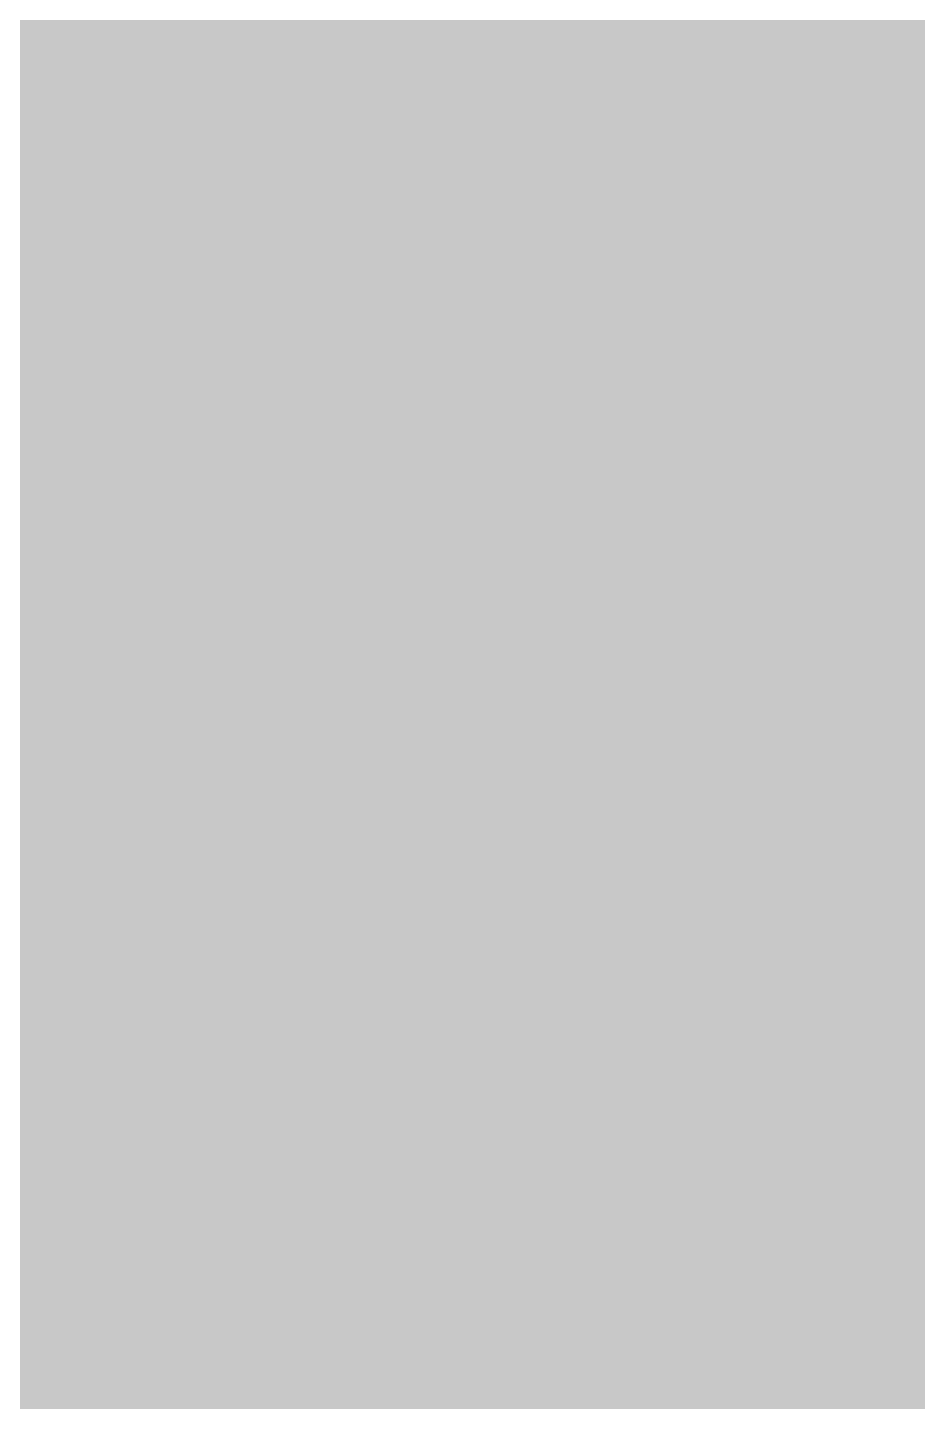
# Model space of a CAD drawing. Header units: millimetres. Extents: x 0 to 212, y 0 to 212.
# Drawn here: x 148.03 to 159.66, y 77.73 to 95.69 of the extents above; entities that cross this region are included whole.
import ezdxf

# ---------------------------------------------------------------- set-up
doc = ezdxf.new("R2010")
doc.units = ezdxf.units.MM

msp = doc.modelspace()

# ---------------------------------------------------------------- hatches: boundary and pattern name
for color, points in [(254, [(14.1633, 0.0536), (13.9878, 0.0533), (13.8125, 0.0559), (13.6373, 0.061), (13.462, 0.0686), (13.2893, 0.0787), (13.114, 0.0914), (12.9413, 0.1041), (12.7686, 0.1219), (12.5959, 0.1397), (12.4231, 0.16), (12.2504, 0.1829), (12.0777, 0.2057), (11.9075, 0.2337), (11.7373, 0.2616), (11.5672, 0.2921), (11.397, 0.3251), (11.2268, 0.3607), (11.0592, 0.3988), (10.8915, 0.4369), (10.7239, 0.4775), (10.5562, 0.5207), (10.3886, 0.5664), (10.2235, 0.6121), (10.0584, 0.6629), (9.8933, 0.7137), (9.7307, 0.7671), (9.5682, 0.8204), (9.4056, 0.8788), (9.2431, 0.9373), (9.083, 0.9982), (8.923, 1.0617), (8.763, 1.1252), (8.6055, 1.1938), (8.4455, 1.2624), (8.2906, 1.331), (8.1331, 1.4046), (7.9781, 1.4783), (7.8232, 1.5545), (7.6708, 1.6332), (7.5184, 1.7145), (7.366, 1.7958), (7.2161, 1.8796), (7.0663, 1.966), (6.919, 2.0523), (6.7716, 2.1438), (6.6243, 2.2352), (6.4795, 2.3266), (6.3348, 2.4232), (6.19, 2.5197), (6.0477, 2.6187), (5.908, 2.7178), (5.7683, 2.8194), (5.6286, 2.9235), (5.4915, 3.0302), (5.3543, 3.1369), (5.2197, 3.2461), (5.0851, 3.3579), (4.953, 3.4722), (4.8209, 3.5865), (4.6914, 3.7033), (4.5644, 3.8202), (4.4348, 3.9395), (4.3104, 4.0615), (4.1859, 4.1859), (4.0615, 4.3104), (3.9395, 4.4348), (3.8202, 4.5618), (3.7033, 4.6914), (3.5865, 4.8209), (3.4722, 4.953), (3.3579, 5.0851), (3.2487, 5.2197), (3.1369, 5.3543), (3.0302, 5.4915), (2.9235, 5.6286), (2.8194, 5.7683), (2.7178, 5.908), (2.6187, 6.0477), (2.5197, 6.19), (2.4232, 6.3348), (2.3266, 6.477), (2.2352, 6.6243), (2.1438, 6.7691), (2.0523, 6.9164), (1.966, 7.0663), (1.8796, 7.2161), (1.7958, 7.366), (1.7145, 7.5184), (1.6332, 7.6708), (1.5545, 7.8232), (1.4783, 7.9781), (1.4046, 8.1331), (1.331, 8.2906), (1.2598, 8.4455), (1.1913, 8.603), (1.1252, 8.763), (1.0592, 8.923), (0.9982, 9.083), (0.9373, 9.2431), (0.8763, 9.4056), (0.8204, 9.5682), (0.7645, 9.7307), (0.7112, 9.8933), (0.6604, 10.0584), (0.6121, 10.2235), (0.5639, 10.3911), (0.5207, 10.5562), (0.4775, 10.7239), (0.4343, 10.8915), (0.3962, 11.0592), (0.3607, 11.2268), (0.3251, 11.397), (0.2921, 11.5672), (0.2616, 11.7373), (0.2311, 11.9075), (0.2057, 12.0802), (0.1803, 12.2504), (0.1575, 12.4231), (0.1372, 12.5959), (0.1194, 12.7686), (0.1041, 12.9413), (0.0889, 13.1166), (0.0787, 13.2893), (0.0686, 13.4645), (0.061, 13.6373), (0.0559, 13.8125), (0.0508, 13.9878), (0.0508, 14.163), (0.0522, 197.6092), (0.0508, 197.7822), (0.0559, 197.9574), (0.061, 198.1327), (0.0686, 198.308), (0.0787, 198.4807), (0.0889, 198.6559), (0.1041, 198.8287), (0.1194, 199.0014), (0.1372, 199.1741), (0.1575, 199.3468), (0.1803, 199.5195), (0.2057, 199.6923), (0.2311, 199.8624), (0.2616, 200.0326), (0.2921, 200.2028), (0.3251, 200.373), (0.3607, 200.5432), (0.3962, 200.7108), (0.4343, 200.8784), (0.4775, 201.0461), (0.5207, 201.2137), (0.5639, 201.3814), (0.6121, 201.5465), (0.6604, 201.7116), (0.7112, 201.8767), (0.7645, 202.0392), (0.8204, 202.2018), (0.8763, 202.3643), (0.9373, 202.5269), (0.9982, 202.6869), (1.0592, 202.8469), (1.1252, 203.007), (1.1913, 203.1644), (1.2598, 203.3245), (1.331, 203.4794), (1.4046, 203.6369), (1.4783, 203.7918), (1.5545, 203.9468), (1.6332, 204.0992), (1.7145, 204.2516), (1.7958, 204.404), (1.8796, 204.5538), (1.966, 204.7037), (2.0523, 204.851), (2.1438, 204.9983), (2.2352, 205.1456), (2.3266, 205.2904), (2.4232, 205.4352), (2.5197, 205.58), (2.6187, 205.7222), (2.7178, 205.8619), (2.8194, 206.0016), (2.9235, 206.1413), (3.0302, 206.2785), (3.1369, 206.4156), (3.2487, 206.5503), (3.3579, 206.6849), (3.4722, 206.817), (3.5865, 206.949), (3.7033, 207.0786), (3.8202, 207.2056), (3.9395, 207.3351), (4.0615, 207.4596), (4.1859, 207.584), (4.3104, 207.7085), (4.4348, 207.8304), (4.5644, 207.9498), (4.6914, 208.0666), (4.8209, 208.1835), (4.953, 208.2978), (5.0851, 208.4121), (5.2197, 208.5213), (5.3543, 208.6331), (5.4915, 208.7397), (5.6286, 208.8464), (5.7683, 208.9506), (5.908, 209.0522), (6.0477, 209.1512), (6.19, 209.2503), (6.3348, 209.3468), (6.4795, 209.4433), (6.6243, 209.5348), (6.7716, 209.6262), (6.919, 209.7176), (7.0663, 209.804), (7.2161, 209.8904), (7.366, 209.9742), (7.5184, 210.0555), (7.6708, 210.1367), (7.8232, 210.2155), (7.9781, 210.2917), (8.1331, 210.3653), (8.2906, 210.439), (8.4455, 210.5101), (8.6055, 210.5787), (8.763, 210.6447), (8.923, 210.7108), (9.083, 210.7717), (9.2431, 210.8327), (9.4056, 210.8937), (9.5682, 210.9495), (9.7307, 211.0054), (9.8933, 211.0588), (10.0584, 211.1096), (10.2235, 211.1578), (10.3886, 211.2061), (10.5562, 211.2493), (10.7239, 211.2924), (10.8915, 211.3356), (11.0592, 211.3737), (11.2268, 211.4093), (11.397, 211.4448), (11.5672, 211.4779), (11.7373, 211.5083), (11.9075, 211.5388), (12.0777, 211.5642), (12.2504, 211.5896), (12.4231, 211.6125), (12.5959, 211.6328), (12.7686, 211.6506), (12.9413, 211.6658), (13.114, 211.6811), (13.2893, 211.6912), (13.462, 211.7014), (13.6373, 211.709), (13.8125, 211.7141), (13.9878, 211.7192), (14.163, 211.7192), (197.6078, 211.7203), (197.7822, 211.7192), (197.9574, 211.7141), (198.1327, 211.709), (198.3054, 211.7014), (198.4807, 211.6912), (198.6534, 211.6811), (198.8287, 211.6658), (199.0014, 211.6506), (199.1741, 211.6328), (199.3468, 211.6125), (199.5195, 211.5896), (199.6897, 211.5642), (199.8624, 211.5388), (200.0326, 211.5083), (200.2028, 211.4779), (200.373, 211.4448), (200.5432, 211.4093), (200.7108, 211.3737), (200.8784, 211.3356), (201.0461, 211.2924), (201.2137, 211.2493), (201.3788, 211.2061), (201.5465, 211.1578), (201.7116, 211.1096), (201.8767, 211.0588), (202.0392, 211.0054), (202.2018, 210.9495), (202.3643, 210.8937), (202.5269, 210.8327), (202.6869, 210.7717), (202.8469, 210.7108), (203.007, 210.6447), (203.167, 210.5787), (203.3245, 210.5101), (203.4794, 210.439), (203.6369, 210.3653), (203.7918, 210.2917), (203.9468, 210.2155), (204.0992, 210.1367), (204.2516, 210.0555), (204.404, 209.9742), (204.5538, 209.8904), (204.7037, 209.804), (204.8535, 209.7176), (205.0009, 209.6262), (205.1456, 209.5348), (205.293, 209.4433), (205.4352, 209.3468), (205.58, 209.2503), (205.7222, 209.1512), (205.8619, 209.0522), (206.0016, 208.9506), (206.1413, 208.8464), (206.2785, 208.7397), (206.4156, 208.6331), (206.5503, 208.5213), (206.6849, 208.4121), (206.817, 208.2978), (206.949, 208.1835), (207.0786, 208.0666), (207.2081, 207.9498), (207.3351, 207.8304), (207.4596, 207.7085), (207.584, 207.584), (207.7085, 207.4596), (207.8304, 207.3351), (207.9498, 207.2056), (208.0666, 207.0786), (208.1835, 206.949), (208.2978, 206.817), (208.4121, 206.6849), (208.5238, 206.5503), (208.6331, 206.4156), (208.7397, 206.2785), (208.8464, 206.1413), (208.9506, 206.0016), (209.0522, 205.8619), (209.1512, 205.7222), (209.2503, 205.58), (209.3468, 205.4352), (209.4433, 205.2904), (209.5348, 205.1456), (209.6262, 204.9983), (209.7176, 204.851), (209.804, 204.7037), (209.8904, 204.5538), (209.9742, 204.404), (210.0555, 204.2516), (210.1367, 204.0992), (210.2155, 203.9468), (210.2917, 203.7918), (210.3653, 203.6369), (210.439, 203.4794), (210.5076, 203.3245), (210.5762, 203.1644), (210.6447, 203.007), (210.7082, 202.8469), (210.7717, 202.6869), (210.8327, 202.5269), (210.8911, 202.3643), (210.9495, 202.2018), (211.0029, 202.0392), (211.0562, 201.8767), (211.107, 201.7116), (211.1578, 201.5465), (211.2035, 201.3814), (211.2493, 201.2137), (211.2924, 201.0461), (211.3331, 200.8784), (211.3712, 200.7108), (211.4093, 200.5432), (211.4448, 200.373), (211.4779, 200.2028), (211.5083, 200.0326), (211.5363, 199.8624), (211.5642, 199.6923), (211.5871, 199.5195), (211.6099, 199.3468), (211.6303, 199.1741), (211.648, 199.0014), (211.6658, 198.8287), (211.6785, 198.6559), (211.6912, 198.4807), (211.7014, 198.308), (211.709, 198.1327), (211.7141, 197.9574), (211.7166, 197.7822), (211.7166, 197.6069), (211.7189, 14.1647), (211.7166, 13.9878), (211.7141, 13.8125), (211.709, 13.6373), (211.7014, 13.4645), (211.6912, 13.2893), (211.6785, 13.1166), (211.6658, 12.9413), (211.648, 12.7686), (211.6303, 12.5959), (211.6099, 12.4231), (211.5871, 12.2504), (211.5642, 12.0802), (211.5363, 11.9075), (211.5083, 11.7373), (211.4779, 11.5672), (211.4448, 11.397), (211.4093, 11.2268), (211.3712, 11.0592), (211.3331, 10.8915), (211.2924, 10.7239), (211.2493, 10.5562), (211.2035, 10.3911), (211.1578, 10.2235), (211.107, 10.0584), (211.0562, 9.8933), (211.0029, 9.7307), (210.9495, 9.5682), (210.8911, 9.4056), (210.8327, 9.2431), (210.7717, 9.083), (210.7082, 8.923), (210.6447, 8.763), (210.5762, 8.603), (210.5076, 8.4455), (210.439, 8.2906), (210.3653, 8.1331), (210.2917, 7.9781), (210.2155, 7.8232), (210.1367, 7.6708), (210.0555, 7.5184), (209.9742, 7.366), (209.8904, 7.2161), (209.804, 7.0663), (209.7176, 6.9164), (209.6262, 6.7691), (209.5348, 6.6243), (209.4433, 6.477), (209.3468, 6.3348), (209.2503, 6.19), (209.1512, 6.0477), (209.0522, 5.908), (208.9506, 5.7683), (208.8464, 5.6286), (208.7397, 5.4915), (208.6331, 5.3543), (208.5238, 5.2197), (208.4121, 5.0851), (208.2978, 4.953), (208.1835, 4.8209), (208.0666, 4.6914), (207.9498, 4.5618), (207.8304, 4.4348), (207.7085, 4.3104), (207.584, 4.1859), (207.4596, 4.0615), (207.3351, 3.9395), (207.2081, 3.8202), (207.0786, 3.7033), (206.949, 3.5865), (206.817, 3.4722), (206.6849, 3.3579), (206.5503, 3.2461), (206.4156, 3.1369), (206.2785, 3.0302), (206.1413, 2.9235), (206.0016, 2.8194), (205.8619, 2.7178), (205.7222, 2.6187), (205.58, 2.5197), (205.4352, 2.4232), (205.293, 2.3266), (205.1456, 2.2352), (205.0009, 2.1438), (204.8535, 2.0523), (204.7037, 1.966), (204.5538, 1.8796), (204.404, 1.7958), (204.2516, 1.7145), (204.0992, 1.6332), (203.9468, 1.5545), (203.7918, 1.4783), (203.6369, 1.4046), (203.4794, 1.331), (203.3245, 1.2624), (203.167, 1.1938), (203.007, 1.1252), (202.8469, 1.0617), (202.6869, 0.9982), (202.5269, 0.9373), (202.3643, 0.8788), (202.2018, 0.8204), (202.0392, 0.7671), (201.8767, 0.7137), (201.7116, 0.6629), (201.5465, 0.6121), (201.3788, 0.5664), (201.2137, 0.5207), (201.0461, 0.4775), (200.8784, 0.4369), (200.7108, 0.3988), (200.5432, 0.3607), (200.373, 0.3251), (200.2028, 0.2921), (200.0326, 0.2616), (199.8624, 0.2337), (199.6897, 0.2057), (199.5195, 0.1829), (199.3468, 0.16), (199.1741, 0.1397), (199.0014, 0.1219), (198.8287, 0.1041), (198.6534, 0.0914), (198.4807, 0.0787), (198.3054, 0.0686), (198.1327, 0.061), (197.9574, 0.0559), (197.7822, 0.0533), (197.6069, 0.0533)]), (144, [(14.1633, 5.3453), (13.9344, 5.3467), (13.7084, 5.3543), (13.4849, 5.3696), (13.2613, 5.3899), (13.0378, 5.4153), (12.8194, 5.4458), (12.6009, 5.4813), (12.385, 5.522), (12.1717, 5.5702), (11.9583, 5.621), (11.7475, 5.6794), (11.5392, 5.7404), (11.3335, 5.8064), (11.1303, 5.8801), (10.9296, 5.9563), (10.729, 6.0376), (10.5334, 6.1239), (10.3378, 6.2128), (10.1473, 6.3094), (9.9593, 6.4084), (9.7714, 6.5126), (9.5885, 6.6218), (9.4082, 6.7335), (9.2304, 6.8504), (9.0576, 6.9698), (8.8849, 7.0968), (8.7173, 7.2238), (8.5522, 7.3584), (8.3896, 7.4955), (8.2321, 7.6352), (8.0772, 7.78), (7.9273, 7.9273), (7.7775, 8.0772), (7.6352, 8.2321), (7.493, 8.3922), (7.3558, 8.5522), (7.2238, 8.7173), (7.0942, 8.8875), (6.9698, 9.0576), (6.8504, 9.2329), (6.7335, 9.4107), (6.6192, 9.591), (6.5126, 9.7739), (6.4084, 9.9593), (6.3068, 10.1473), (6.2128, 10.3403), (6.1214, 10.5334), (6.035, 10.7315), (5.9538, 10.9296), (5.8776, 11.1303), (5.8064, 11.3335), (5.7404, 11.5418), (5.6769, 11.75), (5.621, 11.9583), (5.5677, 12.1717), (5.522, 12.385), (5.4813, 12.6009), (5.4432, 12.8194), (5.4127, 13.0404), (5.3873, 13.2613), (5.3696, 13.4849), (5.3543, 13.7084), (5.3467, 13.937), (5.3416, 14.163), (5.3439, 197.6092), (5.3467, 197.8355), (5.3543, 198.0616), (5.3696, 198.2851), (5.3873, 198.5086), (5.4127, 198.7321), (5.4432, 198.9506), (5.4813, 199.169), (5.522, 199.3849), (5.5677, 199.5983), (5.621, 199.8116), (5.6769, 200.0225), (5.7404, 200.2307), (5.8064, 200.4365), (5.8776, 200.6397), (5.9538, 200.8403), (6.035, 201.041), (6.1214, 201.2366), (6.2128, 201.4322), (6.3068, 201.6227), (6.4084, 201.8106), (6.5126, 201.9986), (6.6192, 202.1815), (6.7335, 202.3618), (6.8504, 202.5396), (6.9698, 202.7123), (7.0942, 202.885), (7.2238, 203.0527), (7.3558, 203.2178), (7.493, 203.3803), (7.6352, 203.5378), (7.7775, 203.6928), (7.9273, 203.8426), (8.0772, 203.9925), (8.2321, 204.1347), (8.3896, 204.277), (8.5522, 204.4141), (8.7173, 204.5462), (8.8849, 204.6757), (9.0576, 204.8002), (9.2304, 204.9196), (9.4082, 205.0364), (9.5885, 205.1507), (9.7714, 205.2574), (9.9593, 205.3615), (10.1473, 205.4631), (10.3378, 205.5571), (10.5334, 205.6486), (10.729, 205.7349), (10.9296, 205.8162), (11.1303, 205.8924), (11.3335, 205.9635), (11.5392, 206.0296), (11.7475, 206.0931), (11.9583, 206.1489), (12.1717, 206.2023), (12.385, 206.248), (12.6009, 206.2886), (12.8194, 206.3267), (13.0378, 206.3572), (13.2613, 206.3826), (13.4849, 206.4004), (13.7084, 206.4156), (13.9344, 206.4233), (14.163, 206.4283), (197.6078, 206.4286), (197.833, 206.4233), (198.0616, 206.4156), (198.2851, 206.4004), (198.5086, 206.3826), (198.7296, 206.3572), (198.9506, 206.3267), (199.169, 206.2886), (199.3849, 206.248), (199.5983, 206.2023), (199.8116, 206.1489), (200.0199, 206.0931), (200.2282, 206.0296), (200.4365, 205.9635), (200.6397, 205.8924), (200.8403, 205.8162), (201.0385, 205.7349), (201.2366, 205.6486), (201.4296, 205.5571), (201.6227, 205.4631), (201.8106, 205.3615), (201.996, 205.2574), (202.1789, 205.1507), (202.3593, 205.0364), (202.5371, 204.9196), (202.7123, 204.8002), (202.8825, 204.6757), (203.0527, 204.5462), (203.2178, 204.4141), (203.3778, 204.277), (203.5378, 204.1347), (203.6928, 203.9925), (203.8426, 203.8426), (203.9899, 203.6928), (204.1347, 203.5378), (204.2744, 203.3803), (204.4116, 203.2178), (204.5462, 203.0527), (204.6732, 202.885), (204.8002, 202.7123), (204.9196, 202.5396), (205.0364, 202.3618), (205.1482, 202.1815), (205.2574, 201.9986), (205.3615, 201.8106), (205.4606, 201.6227), (205.5571, 201.4322), (205.646, 201.2366), (205.7324, 201.041), (205.8137, 200.8403), (205.8899, 200.6397), (205.9635, 200.4365), (206.0296, 200.2307), (206.0905, 200.0225), (206.1489, 199.8116), (206.1997, 199.5983), (206.248, 199.3849), (206.2886, 199.169), (206.3242, 198.9506), (206.3547, 198.7321), (206.3801, 198.5086), (206.4004, 198.2851), (206.4156, 198.0616), (206.4233, 197.8355), (206.4258, 197.6069), (206.4272, 14.1647), (206.4233, 13.937), (206.4156, 13.7084), (206.4004, 13.4849), (206.3801, 13.2613), (206.3547, 13.0404), (206.3242, 12.8194), (206.2886, 12.6009), (206.248, 12.385), (206.1997, 12.1717), (206.1489, 11.9583), (206.0905, 11.75), (206.0296, 11.5418), (205.9635, 11.3335), (205.8899, 11.1303), (205.8137, 10.9296), (205.7324, 10.7315), (205.646, 10.5334), (205.5571, 10.3403), (205.4606, 10.1473), (205.3615, 9.9593), (205.2574, 9.7739), (205.1482, 9.591), (205.0364, 9.4107), (204.9196, 9.2329), (204.8002, 9.0576), (204.6732, 8.8875), (204.5462, 8.7173), (204.4116, 8.5522), (204.2744, 8.3922), (204.1347, 8.2321), (203.9899, 8.0772), (203.8426, 7.9273), (203.6928, 7.78), (203.5378, 7.6352), (203.3778, 7.4955), (203.2178, 7.3584), (203.0527, 7.2238), (202.8825, 7.0968), (202.7123, 6.9698), (202.5371, 6.8504), (202.3593, 6.7335), (202.1789, 6.6218), (201.996, 6.5126), (201.8106, 6.4084), (201.6227, 6.3094), (201.4296, 6.2128), (201.2366, 6.1239), (201.0385, 6.0376), (200.8403, 5.9563), (200.6397, 5.8801), (200.4365, 5.8064), (200.2282, 5.7404), (200.0199, 5.6794), (199.8116, 5.621), (199.5983, 5.5702), (199.3849, 5.522), (199.169, 5.4813), (198.9506, 5.4458), (198.7296, 5.4153), (198.5086, 5.3899), (198.2851, 5.3696), (198.0616, 5.3543), (197.833, 5.3467), (197.6069, 5.3442)]), (254, [(31.8022, 179.9703), (179.9689, 179.9703), (179.9689, 31.8036), (31.8022, 31.8036)])]:
    msp.add_hatch(color=color).paths.add_polyline_path(points)
h = msp.add_hatch(color=59)
edge = h.paths.add_edge_path()
edge.add_line((158.5281, 90.3369), (158.5265, 90.4977))
edge.add_line((158.5265, 90.4977), (158.5214, 90.6551))
edge.add_line((158.5214, 90.6551), (158.5163, 90.8101))
edge.add_line((158.5163, 90.8101), (158.5062, 90.9625))
edge.add_line((158.5062, 90.9625), (158.496, 91.1123))
edge.add_line((158.496, 91.1123), (158.4808, 91.2571))
edge.add_line((158.4808, 91.2571), (158.4655, 91.4019))
edge.add_line((158.4655, 91.4019), (158.4477, 91.5416))
edge.add_line((158.4477, 91.5416), (158.4249, 91.6788))
edge.add_line((158.4249, 91.6788), (158.402, 91.8134))
edge.add_line((158.402, 91.8134), (158.3766, 91.9455))
edge.add_line((158.3766, 91.9455), (158.3461, 92.0725))
edge.add_line((158.3461, 92.0725), (158.3157, 92.1995))
edge.add_line((158.3157, 92.1995), (158.2826, 92.3214))
edge.add_line((158.2826, 92.3214), (158.2471, 92.4408))
edge.add_line((158.2471, 92.4408), (158.209, 92.5576))
edge.add_line((158.209, 92.5576), (158.1658, 92.6719))
edge.add_line((158.1658, 92.6719), (158.1226, 92.7837))
edge.add_line((158.1226, 92.7837), (158.0769, 92.8929))
edge.add_line((158.0769, 92.8929), (158.0286, 92.997))
edge.add_line((158.0286, 92.997), (157.9778, 93.1012))
edge.add_line((157.9778, 93.1012), (157.9245, 93.2002))
edge.add_line((157.9245, 93.2002), (157.8712, 93.2993))
edge.add_line((157.8712, 93.2993), (157.8127, 93.3933))
edge.add_line((157.8127, 93.3933), (157.7518, 93.4847))
edge.add_line((157.7518, 93.4847), (157.6883, 93.5736))
edge.add_line((157.6883, 93.5736), (157.6248, 93.6625))
edge.add_line((157.6248, 93.6625), (157.5562, 93.7463))
edge.add_line((157.5562, 93.7463), (157.4851, 93.8276))
edge.add_line((157.4851, 93.8276), (157.414, 93.9063))
edge.add_line((157.414, 93.9063), (157.3378, 93.9825))
edge.add_line((157.3378, 93.9825), (157.2616, 94.0562))
edge.add_line((157.2616, 94.0562), (157.1828, 94.1273))
edge.add_line((157.1828, 94.1273), (157.099, 94.1959))
edge.add_line((157.099, 94.1959), (157.0152, 94.2619))
edge.add_line((157.0152, 94.2619), (156.9288, 94.328))
edge.add_line((156.9288, 94.328), (156.8399, 94.3889))
edge.add_line((156.8399, 94.3889), (156.7485, 94.4474))
edge.add_line((156.7485, 94.4474), (156.6545, 94.5032))
edge.add_line((156.6545, 94.5032), (156.558, 94.5566))
edge.add_line((156.558, 94.5566), (156.4589, 94.6099))
edge.add_line((156.4589, 94.6099), (156.3573, 94.6582))
edge.add_line((156.3573, 94.6582), (156.2557, 94.7039))
edge.add_line((156.2557, 94.7039), (156.149, 94.7496))
edge.add_line((156.149, 94.7496), (156.0424, 94.7903))
edge.add_line((156.0424, 94.7903), (155.9306, 94.8309))
edge.add_line((155.9306, 94.8309), (155.8188, 94.869))
edge.add_line((155.8188, 94.869), (155.702, 94.9046))
edge.add_line((155.702, 94.9046), (155.5852, 94.9376))
edge.add_line((155.5852, 94.9376), (155.4658, 94.9681))
edge.add_line((155.4658, 94.9681), (155.3439, 94.996))
edge.add_line((155.3439, 94.996), (155.2194, 95.0214))
edge.add_line((155.2194, 95.0214), (155.0924, 95.0468))
edge.add_line((155.0924, 95.0468), (154.9654, 95.0671))
edge.add_line((154.9654, 95.0671), (154.8333, 95.0874))
edge.add_line((154.8333, 95.0874), (154.6987, 95.1052))
edge.add_line((154.6987, 95.1052), (154.5641, 95.1205))
edge.add_line((154.5641, 95.1205), (154.4269, 95.1332))
edge.add_line((154.4269, 95.1332), (154.2847, 95.1459))
edge.add_line((154.2847, 95.1459), (154.1424, 95.1535))
edge.add_line((154.1424, 95.1535), (153.9977, 95.1611))
edge.add_line((153.9977, 95.1611), (153.8503, 95.1662))
edge.add_line((153.8503, 95.1662), (153.7005, 95.1687))
edge.add_line((153.7005, 95.1687), (153.5506, 95.1713))
edge.add_line((153.5506, 95.1713), (150.0988, 95.1713))
edge.add_line((150.0988, 95.1713), (150.0988, 78.5026))
edge.add_line((150.0988, 78.5026), (152.575, 78.5026))
edge.add_line((152.575, 78.5026), (152.575, 85.241))
edge.add_line((152.575, 85.241), (153.7423, 85.241))
edge.add_line((153.7423, 85.241), (156.6224, 78.5026))
edge.add_line((156.6224, 78.5026), (159.2654, 78.5026))
edge.add_line((159.2654, 78.5026), (156.0752, 85.6929))
edge.add_line((156.0752, 85.6929), (156.1363, 85.7225))
edge.add_line((156.1363, 85.7225), (156.1973, 85.7555))
edge.add_line((156.1973, 85.7555), (156.2608, 85.791))
edge.add_line((156.2608, 85.791), (156.3218, 85.8266))
edge.add_line((156.3218, 85.8266), (156.3827, 85.8622))
edge.add_line((156.3827, 85.8622), (156.4411, 85.9003))
edge.add_line((156.4411, 85.9003), (156.5021, 85.9384))
edge.add_line((156.5021, 85.9384), (156.5631, 85.979))
edge.add_line((156.5631, 85.979), (156.6215, 86.0196))
edge.add_line((156.6215, 86.0196), (156.6799, 86.0603))
edge.add_line((156.6799, 86.0603), (156.7383, 86.106))
edge.add_line((156.7383, 86.106), (156.7942, 86.1492))
edge.add_line((156.7942, 86.1492), (156.8526, 86.1949))
edge.add_line((156.8526, 86.1949), (156.9085, 86.2432))
edge.add_line((156.9085, 86.2432), (156.9644, 86.2914))
edge.add_line((156.9644, 86.2914), (157.0203, 86.3397))
edge.add_line((157.0203, 86.3397), (157.0736, 86.3905))
edge.add_line((157.0736, 86.3905), (157.1269, 86.4438))
edge.add_line((157.1269, 86.4438), (157.1803, 86.4972))
edge.add_line((157.1803, 86.4972), (157.2336, 86.5505))
edge.add_line((157.2336, 86.5505), (157.2844, 86.6064))
edge.add_line((157.2844, 86.6064), (157.3352, 86.6648))
edge.add_line((157.3352, 86.6648), (157.386, 86.7232))
edge.add_line((157.386, 86.7232), (157.4368, 86.7816))
edge.add_line((157.4368, 86.7816), (157.4851, 86.8426))
edge.add_line((157.4851, 86.8426), (157.5308, 86.9061))
edge.add_line((157.5308, 86.9061), (157.5791, 86.9696))
edge.add_line((157.5791, 86.9696), (157.6248, 87.0356))
edge.add_line((157.6248, 87.0356), (157.6705, 87.1017))
edge.add_line((157.6705, 87.1017), (157.7137, 87.1677))
edge.add_line((157.7137, 87.1677), (157.7569, 87.2388))
edge.add_line((157.7569, 87.2388), (157.8, 87.3074))
edge.add_line((157.8, 87.3074), (157.8407, 87.3811))
edge.add_line((157.8407, 87.3811), (157.8813, 87.4522))
edge.add_line((157.8813, 87.4522), (157.922, 87.5284))
edge.add_line((157.922, 87.5284), (157.9601, 87.6046))
edge.add_line((157.9601, 87.6046), (157.9956, 87.6808))
edge.add_line((157.9956, 87.6808), (158.0337, 87.7595))
edge.add_line((158.0337, 87.7595), (158.0693, 87.8408))
edge.add_line((158.0693, 87.8408), (158.1023, 87.9221))
edge.add_line((158.1023, 87.9221), (158.1353, 88.0059))
edge.add_line((158.1353, 88.0059), (158.1658, 88.0897))
edge.add_line((158.1658, 88.0897), (158.1963, 88.1761))
edge.add_line((158.1963, 88.1761), (158.2268, 88.265))
edge.add_line((158.2268, 88.265), (158.2547, 88.3539))
edge.add_line((158.2547, 88.3539), (158.2801, 88.4428))
edge.add_line((158.2801, 88.4428), (158.3055, 88.5342))
edge.add_line((158.3055, 88.5342), (158.3309, 88.6282))
edge.add_line((158.3309, 88.6282), (158.3538, 88.7247))
edge.add_line((158.3538, 88.7247), (158.3766, 88.8213))
edge.add_line((158.3766, 88.8213), (158.3969, 88.9178))
edge.add_line((158.3969, 88.9178), (158.4147, 89.0168))
edge.add_line((158.4147, 89.0168), (158.4325, 89.1184))
edge.add_line((158.4325, 89.1184), (158.4477, 89.2226))
edge.add_line((158.4477, 89.2226), (158.463, 89.3267))
edge.add_line((158.463, 89.3267), (158.4757, 89.4309))
edge.add_line((158.4757, 89.4309), (158.4884, 89.5401))
edge.add_line((158.4884, 89.5401), (158.4985, 89.6493))
edge.add_line((158.4985, 89.6493), (158.5062, 89.7585))
edge.add_line((158.5062, 89.7585), (158.5138, 89.8703))
edge.add_line((158.5138, 89.8703), (158.5189, 89.9846))
edge.add_line((158.5189, 89.9846), (158.5239, 90.0989))
edge.add_line((158.5239, 90.0989), (158.5265, 90.2157))
edge.add_line((158.5265, 90.2157), (158.5265, 90.3351))
edge = h.paths.add_edge_path(flags=16)
edge.add_line((156.0036, 90.3369), (156.0017, 90.2132))
edge.add_line((156.0017, 90.2132), (155.9992, 90.0963))
edge.add_line((155.9992, 90.0963), (155.9966, 89.9795))
edge.add_line((155.9966, 89.9795), (155.9916, 89.8677))
edge.add_line((155.9916, 89.8677), (155.9865, 89.7585))
edge.add_line((155.9865, 89.7585), (155.9789, 89.6518))
edge.add_line((155.9789, 89.6518), (155.9687, 89.5477))
edge.add_line((155.9687, 89.5477), (155.9585, 89.4486))
edge.add_line((155.9585, 89.4486), (155.9484, 89.3496))
edge.add_line((155.9484, 89.3496), (155.9357, 89.2531))
edge.add_line((155.9357, 89.2531), (155.9204, 89.1616))
edge.add_line((155.9204, 89.1616), (155.9052, 89.0702))
edge.add_line((155.9052, 89.0702), (155.89, 88.9838))
edge.add_line((155.89, 88.9838), (155.8722, 88.8975))
edge.add_line((155.8722, 88.8975), (155.8544, 88.8162))
edge.add_line((155.8544, 88.8162), (155.8341, 88.7349))
edge.add_line((155.8341, 88.7349), (155.8112, 88.6587))
edge.add_line((155.8112, 88.6587), (155.7909, 88.5825))
edge.add_line((155.7909, 88.5825), (155.768, 88.5114))
edge.add_line((155.768, 88.5114), (155.7426, 88.4403))
edge.add_line((155.7426, 88.4403), (155.7172, 88.3717))
edge.add_line((155.7172, 88.3717), (155.6893, 88.3082))
edge.add_line((155.6893, 88.3082), (155.6614, 88.2447))
edge.add_line((155.6614, 88.2447), (155.6334, 88.1837))
edge.add_line((155.6334, 88.1837), (155.6029, 88.1228))
edge.add_line((155.6029, 88.1228), (155.5725, 88.0669))
edge.add_line((155.5725, 88.0669), (155.5394, 88.0135))
edge.add_line((155.5394, 88.0135), (155.5064, 87.9602))
edge.add_line((155.5064, 87.9602), (155.4734, 87.9094))
edge.add_line((155.4734, 87.9094), (155.4378, 87.8611))
edge.add_line((155.4378, 87.8611), (155.4023, 87.8154))
edge.add_line((155.4023, 87.8154), (155.3667, 87.7697))
edge.add_line((155.3667, 87.7697), (155.3286, 87.7265))
edge.add_line((155.3286, 87.7265), (155.288, 87.6859))
edge.add_line((155.288, 87.6859), (155.2499, 87.6478))
edge.add_line((155.2499, 87.6478), (155.2092, 87.6122))
edge.add_line((155.2092, 87.6122), (155.1661, 87.5767))
edge.add_line((155.1661, 87.5767), (155.1254, 87.5411))
edge.add_line((155.1254, 87.5411), (155.0822, 87.5106))
edge.add_line((155.0822, 87.5106), (155.0365, 87.4801))
edge.add_line((155.0365, 87.4801), (154.9933, 87.4522))
edge.add_line((154.9933, 87.4522), (154.9476, 87.4243))
edge.add_line((154.9476, 87.4243), (154.8994, 87.3989))
edge.add_line((154.8994, 87.3989), (154.8536, 87.376))
edge.add_line((154.8536, 87.376), (154.8054, 87.3531))
edge.add_line((154.8054, 87.3531), (154.7571, 87.3328))
edge.add_line((154.7571, 87.3328), (154.7063, 87.3125))
edge.add_line((154.7063, 87.3125), (154.6555, 87.2947))
edge.add_line((154.6555, 87.2947), (154.6047, 87.2795))
edge.add_line((154.6047, 87.2795), (154.5539, 87.2642))
edge.add_line((154.5539, 87.2642), (154.5006, 87.249))
edge.add_line((154.5006, 87.249), (154.4472, 87.2363))
edge.add_line((154.4472, 87.2363), (154.3939, 87.2261))
edge.add_line((154.3939, 87.2261), (154.3406, 87.216))
edge.add_line((154.3406, 87.216), (154.2847, 87.2058))
edge.add_line((154.2847, 87.2058), (154.2288, 87.1982))
edge.add_line((154.2288, 87.1982), (154.1729, 87.1906))
edge.add_line((154.1729, 87.1906), (154.117, 87.1855))
edge.add_line((154.117, 87.1855), (154.0586, 87.1804))
edge.add_line((154.0586, 87.1804), (154.0002, 87.1753))
edge.add_line((154.0002, 87.1753), (153.9418, 87.1728))
edge.add_line((153.9418, 87.1728), (153.8834, 87.1703))
edge.add_line((153.8834, 87.1703), (153.8249, 87.1703))
edge.add_line((153.8249, 87.1703), (153.764, 87.1703))
edge.add_line((153.764, 87.1703), (152.575, 87.1703))
edge.add_line((152.575, 87.1703), (152.575, 93.2889))
edge.add_line((152.575, 93.2889), (153.7656, 93.2889))
edge.add_line((153.7656, 93.2889), (153.8224, 93.2866))
edge.add_line((153.8224, 93.2866), (153.8808, 93.2866))
edge.add_line((153.8808, 93.2866), (153.9392, 93.284))
edge.add_line((153.9392, 93.284), (153.9977, 93.2815))
edge.add_line((153.9977, 93.2815), (154.0535, 93.2764))
edge.add_line((154.0535, 93.2764), (154.112, 93.2739))
edge.add_line((154.112, 93.2739), (154.1678, 93.2663))
edge.add_line((154.1678, 93.2663), (154.2237, 93.2612))
edge.add_line((154.2237, 93.2612), (154.2771, 93.2536))
edge.add_line((154.2771, 93.2536), (154.3329, 93.2434))
edge.add_line((154.3329, 93.2434), (154.3863, 93.2332))
edge.add_line((154.3863, 93.2332), (154.4396, 93.2231))
edge.add_line((154.4396, 93.2231), (154.493, 93.2104))
edge.add_line((154.493, 93.2104), (154.5438, 93.1977))
edge.add_line((154.5438, 93.1977), (154.5946, 93.1824))
edge.add_line((154.5946, 93.1824), (154.6454, 93.1672))
edge.add_line((154.6454, 93.1672), (154.6962, 93.152))
edge.add_line((154.6962, 93.152), (154.7444, 93.1316))
edge.add_line((154.7444, 93.1316), (154.7952, 93.1139))
edge.add_line((154.7952, 93.1139), (154.8409, 93.091))
edge.add_line((154.8409, 93.091), (154.8892, 93.0707))
edge.add_line((154.8892, 93.0707), (154.9349, 93.0453))
edge.add_line((154.9349, 93.0453), (154.9806, 93.0199))
edge.add_line((154.9806, 93.0199), (155.0264, 92.9945))
edge.add_line((155.0264, 92.9945), (155.0695, 92.9665))
edge.add_line((155.0695, 92.9665), (155.1153, 92.9361))
edge.add_line((155.1153, 92.9361), (155.1559, 92.903))
edge.add_line((155.1559, 92.903), (155.1991, 92.87))
edge.add_line((155.1991, 92.87), (155.2397, 92.837))
edge.add_line((155.2397, 92.837), (155.2778, 92.7989))
edge.add_line((155.2778, 92.7989), (155.3185, 92.7608))
edge.add_line((155.3185, 92.7608), (155.3566, 92.7227))
edge.add_line((155.3566, 92.7227), (155.3921, 92.6795))
edge.add_line((155.3921, 92.6795), (155.4302, 92.6363))
edge.add_line((155.4302, 92.6363), (155.4658, 92.5906))
edge.add_line((155.4658, 92.5906), (155.4988, 92.5449))
edge.add_line((155.4988, 92.5449), (155.5318, 92.4966))
edge.add_line((155.5318, 92.4966), (155.5648, 92.4458))
edge.add_line((155.5648, 92.4458), (155.5953, 92.3925))
edge.add_line((155.5953, 92.3925), (155.6258, 92.3366))
edge.add_line((155.6258, 92.3366), (155.6563, 92.2807))
edge.add_line((155.6563, 92.2807), (155.6842, 92.2198))
edge.add_line((155.6842, 92.2198), (155.7122, 92.1588))
edge.add_line((155.7122, 92.1588), (155.7376, 92.0953))
edge.add_line((155.7376, 92.0953), (155.763, 92.0318))
edge.add_line((155.763, 92.0318), (155.7858, 91.9632))
edge.add_line((155.7858, 91.9632), (155.8087, 91.8921))
edge.add_line((155.8087, 91.8921), (155.829, 91.821))
edge.add_line((155.829, 91.821), (155.8493, 91.7473))
edge.add_line((155.8493, 91.7473), (155.8696, 91.6711))
edge.add_line((155.8696, 91.6711), (155.8874, 91.5899))
edge.add_line((155.8874, 91.5899), (155.9027, 91.5086))
edge.add_line((155.9027, 91.5086), (155.9204, 91.4248))
edge.add_line((155.9204, 91.4248), (155.9331, 91.3384))
edge.add_line((155.9331, 91.3384), (155.9458, 91.252))
edge.add_line((155.9458, 91.252), (155.9585, 91.1606))
edge.add_line((155.9585, 91.1606), (155.9687, 91.0666))
edge.add_line((155.9687, 91.0666), (155.9763, 90.9701))
edge.add_line((155.9763, 90.9701), (155.9839, 90.871))
edge.add_line((155.9839, 90.871), (155.9916, 90.7694))
edge.add_line((155.9916, 90.7694), (155.9966, 90.6653))
edge.add_line((155.9966, 90.6653), (155.9992, 90.5586))
edge.add_line((155.9992, 90.5586), (156.0017, 90.4469))
edge.add_line((156.0017, 90.4469), (156.0017, 90.3351))

doc.saveas('drawing.dxf')
